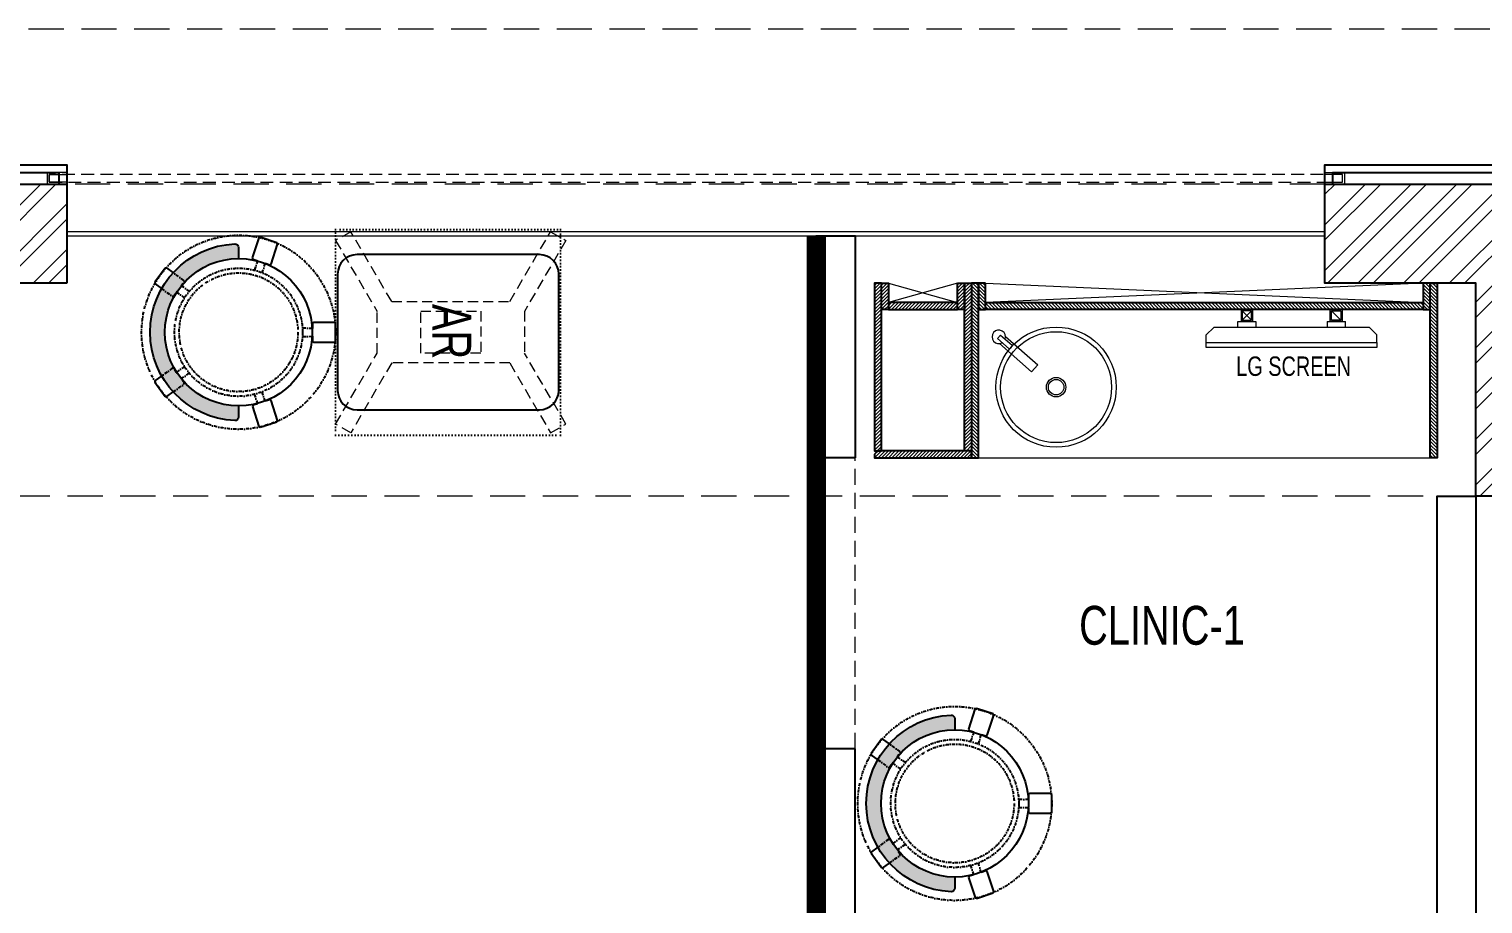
# Model space of a CAD drawing. Header units: feet. Extents: x 4081045 to 4105960, y -5462154 to -5452244.
# Drawn here: x 4097703 to 4101450, y -5456650 to -5454395 of the extents above; entities that cross this region are included whole.
import ezdxf

# ---------------------------------------------------------------- set-up
doc = ezdxf.new("R2010")
doc.units = ezdxf.units.FT
doc.header["$LTSCALE"] = 33
doc.header["$MEASUREMENT"] = 0
for name, pattern in [('a_p6_plan_L18$0$HIDDEN', [0.375, 0.25, -0.125]), ('ACAD_ISO03W100', [30, 12, -18]), ('DASHDOT2', [0.5, 0.25, -0.125, 0, -0.125]), ('DOT', [0.25, 0, -0.25]), ('HIDDEN2', [4.7624999999999975, 3.174999999999998, -1.587499999999999]), ('HIDDENX2', [0.75, 0.5, -0.25])]:
    doc.linetypes.add(name, pattern=pattern)
for name, color, linetype, lineweight in [('A-Glazing', 4, 'Continuous', 20), ('A-shutter', 8, 'Continuous', 18), ('A-WALL HATCH', 251, 'Continuous', 0), ('beam', 90, 'Continuous', 9), ('Floor-Unit', 1, 'Continuous', 13), ('HATCH', 9, 'Continuous', 9), ('LENS-CURTAIN', 5, 'a_p6_plan_L18$0$HIDDEN', 9), ('LENS-FURNITURE', 13, 'Continuous', 9), ('LENS-PARTITION', 21, 'Continuous', 25), ('LENS-TEXT', 31, 'Continuous', 5), ('LENS_DIMENSION', 193, 'Continuous', 0), ('LENS_TEXT', 31, 'Continuous', 5), ('LK-FF&E FLOOR', 1, 'Continuous', 9), ('LK-FF&E WALL', 1, 'Continuous', 9), ('LK-FLUTTED FINISH', 20, 'Continuous', 30), ('LK-IT', 3, 'Continuous', 18), ('LN-ELEVATION-1', 81, 'Continuous', 25), ('LN-ELEVATION-2', 103, 'Continuous', 20), ('LN-ELEVATION-3', 125, 'Continuous', 18), ('LN-ELEVATION-4', 145, 'Continuous', 13), ('LN-HATCH', 251, 'Continuous', 0), ('rolling shutter', 1, 'Continuous', 5), ('TV', 92, 'Continuous', 18)]:
    doc.layers.add(name, color=color, linetype=linetype, lineweight=lineweight)
doc.layers.add('A-WALL', color=1, linetype='Continuous')
doc.layers.add('EL4', color=73, linetype='Continuous')
doc.styles.add('LK TXT', font='GILC____.TTF', dxfattribs={"height": 100})
doc.styles.get("Standard").update_dxf_attribs({"font": 'GILC____.TTF'})
pattern_1 = [(44.99999999999998, (35858.5, -100655.3575484328), (-4.419417382415918, 4.419417382415923), [])]

# ---------------------------------------------------------------- blocks, each defined once
blk = doc.blocks.new('*U52')
at = {"layer": 'A-shutter', "color": 5, "ltscale": 10}
for points in [[(41040144.3978696, -1561539.224195756), (41040144.39786968, -1561544.224195756), (41040099.39786967, -1561544.224196196), (41040099.39786986, -1561564.224196195), (41040144.39786986, -1561564.224195763), (41040144.39786991, -1561569.224195756), (41040094.39786991, -1561569.22419624), (41040094.39786961, -1561539.22419624)], [(41043387.3978696, -1561539.224195756), (41043387.39786956, -1561544.224195756), (41043432.39786955, -1561544.224196196), (41043432.39786937, -1561564.224196195), (41043387.39786936, -1561564.224195763), (41043387.39786931, -1561569.224195756), (41043437.39786932, -1561569.22419624), (41043437.39786961, -1561539.22419624)]]:
    blk.add_lwpolyline(points, close=True, dxfattribs=at)
at = {"layer": 'A-shutter', "color": 5, "linetype": 'HIDDENX2', "ltscale": 2}
blk.add_lwpolyline([(41040099.39786948, -1561544.224196389), (41040099.39786967, -1561564.224196389), (41043432.39786955, -1561564.224191636), (41043432.39786937, -1561544.224191635)], close=True, dxfattribs=at)
blk = doc.blocks.new('A$Ca052e964')
at = {"layer": 'A-WALL HATCH'}
h = blk.add_hatch(dxfattribs=at)
h.set_pattern_fill('ANSI32', color=256, scale=222)
h.set_pattern_definition([(45, (-3491259.28105531, 5460705.522201884), (-58.86663953378008, 58.86663953378008), []), (45, (-3491220.03662902, 5460705.522201884), (-58.86663953378008, 58.86663953378008), [])])
h.paths.add_polyline_path([(-150, 4734), (-150, 4414.38029384613), (0, 4414.38029384613), (0, 5102), (-3731, 5102), (-3731, 5378.999999046325), (-4917, 5378.999999046325), (-4917, 5124), (-4528, 5124), (-4528, 4575), (-3731, 4575), (-3731, 4952), (-409, 4952), (-409, 4734)])
h.paths.add_polyline_path([(0, 797.1511573791503), (0, 4414.38029384613), (-150, 4414.38029384613), (-150, 797.1511573791503)])
h.paths.add_polyline_path([(0, 0), (0, 797.1511573791503), (-150, 797.1511573791503), (-150, 150), (-5503.143982887269, 150), (-5503.143982887269, 0)])
h.paths.add_polyline_path([(-5503.143982887269, 0), (-5503.143982887269, 150), (-10984.79248952865, 150), (-10984.79248952865, 0)])
h.paths.add_polyline_path([(-10984.79248952865, 0), (-10984.79248952865, 150), (-20135.00000047684, 150), (-20162.98087978363, 108.5624523162842), (-20236.2881360054, 0)])
h.paths.add_polyline_path([(-15761, 4575), (-15761, 5124), (-15378, 5124), (-15378, 5378.999999046325), (-16604.09559297561, 5378.999999046325), (-17147, 4575)])
h.paths.add_polyline_path([(-11495, 5124), (-11495, 5378.999999046325), (-12150, 5378.999999046325), (-12150, 5124)])
h.paths.add_polyline_path([(-8160, 5124), (-8160, 5378.999999046325), (-8210, 5378.999999046325), (-8806, 5378.999999046325), (-8806, 5124)])
at = {"layer": 'A-WALL'}
blk.add_lwpolyline([(-20135.00000047684, 150), (-150, 150), (-150, 4734), (-409, 4734), (-409, 4952), (-3731, 4952), (-3731, 4575), (-4528, 4575), (-4528, 5124), (-4917, 5124), (-4917, 5378.999999046325), (-3731, 5378.999999046325), (-3731, 5102), (0, 5102), (0, 0), (-20236.2881360054, 0)], dxfattribs=at)
blk.add_lwpolyline([(-8160, 5124), (-8806, 5124), (-8806, 5378.999999046325), (-8160, 5378.999999046325)], close=True, dxfattribs=at)
at = {"layer": 'beam', "linetype": 'a_p6_plan_L18$0$HIDDEN', "lineweight": 5, "ltscale": 11}
for p, q in [((0, 5779), (-15429.01756715774, 5779)), ((-4917, 5378.999999046325), (-8160, 5378.999999046325)), ((-4528, 4575), (-15761, 4575))]:
    blk.add_line(p, q, dxfattribs=at)
at = {"layer": 'EL4'}
for points in [[(-8806, 5378.999999046325), (-8806, 5429), (-8160, 5429), (-8160, 5378.999999046325)], [(-8786, 5378.999999046325), (-8786, 5409), (-8180, 5409), (-8180, 5378.999999046325)], [(-4917, 5378.999999046325), (-4917, 5429), (-3731, 5429), (-3731, 5378.999999046325)], [(-4897, 5378.999999046325), (-4897, 5409), (-3751, 5409), (-3751, 5378.999999046325)]]:
    blk.add_lwpolyline(points, dxfattribs=at)
at = {"layer": 'rolling shutter', "color": 2, "rotation": 180}
blk.add_blockref('*U52', (41035227.39786961, -1556160.224186027), dxfattribs=at)
blk = doc.blocks.new('rtf')
at = {"color": 0, "linetype": 'ByBlock', "lineweight": -2}
for p, q in [((16412.5253540573, -172798.8148984113), (16452.40026456733, -172798.8148984113)), ((16412.5253540573, -172810.8148984113), (16412.5253540573, -172798.8148984113)), ((16412.5253540573, -172810.8148984113), (16452.40026456733, -172810.8148984113)), ((16425.26329468148, -172793.1007600746), (16535.26329468148, -172793.1007600746)), ((16535.26329468148, -172793.1007600746), (16535.26329468148, -172817.1007600746)), ((16425.26329468148, -172817.1007600746), (16535.26329468148, -172817.1007600746))]:
    blk.add_line(p, q, dxfattribs=at)
for centre, radius, start, end in [((16412.5253540573, -172805.1007600746), 17.5, 21.05058810897431, 340.9421780194656), ((16444.53660690578, -172804.8148984114), 9.891264419597851, 322.656233941354, 37.34376605891414)]:
    blk.add_arc(centre, radius, start, end, dxfattribs=at)
blk = doc.blocks.new('dsg')
at = {"color": 0, "linetype": 'ByBlock', "lineweight": -2}
for radius in [155, 143, 25, 20]:
    blk.add_circle((11491.5035008227, -171102.5847399924), radius, dxfattribs=at)
blk.add_blockref('rtf', (-5117.472106590168, 1702.9323767405), dxfattribs=at)
blk = doc.blocks.new('CLINIC - CABINET SINK')
at = {"layer": 'LN-HATCH', "ltscale": 0.5}
h = blk.add_hatch(dxfattribs=at)
h.set_pattern_fill('ANSI31', color=256, scale=2)
h.set_pattern_definition([(45, (4052861.500382861, 1708016.355767586), (-4.490128060534575, 4.490128060534575), [])])
h.paths.add_polyline_path([(-563.359543572413, 156.9999999999999), (564.640456427587, 156.9999999999999), (564.640456427587, 174.9999999999999), (-563.359543572413, 174.9999999999999)])
h.paths.add_polyline_path([(582.6404564275867, 225), (600.6404564275867, 225), (600.6404564275867, -225), (582.6404564275867, -225)])
h.paths.add_polyline_path([(564.640456427587, 225), (582.6404564275867, 225), (582.6404564275867, 156.9999999999999), (564.640456427587, 156.9999999999999)])
h.paths.add_polyline_path([(-581.359543572413, 225), (-599.359543572413, 225), (-599.359543572413, -225), (-581.359543572413, -225)])
h.paths.add_polyline_path([(-581.359543572413, 225), (-563.359543572413, 225), (-563.359543572413, 156.9999999999999), (-581.359543572413, 156.9999999999999)])
at = {"layer": 'LN-ELEVATION-1', "ltscale": 0.5}
for points in [[(-581.359543572413, 225), (-599.359543572413, 225), (-599.359543572413, -225), (-581.359543572413, -225)], [(-581.359543572413, 225), (-563.359543572413, 225), (-563.359543572413, 156.9999999999999), (-581.359543572413, 156.9999999999999)], [(564.640456427587, 225), (582.6404564275867, 225), (582.6404564275867, 156.9999999999999), (564.640456427587, 156.9999999999999)], [(582.6404564275867, 225), (600.6404564275867, 225), (600.6404564275867, -225), (582.6404564275867, -225)], [(-563.359543572413, 156.9999999999999), (564.640456427587, 156.9999999999999), (564.640456427587, 174.9999999999999), (-563.359543572413, 174.9999999999999)]]:
    blk.add_lwpolyline(points, close=True, dxfattribs=at)
at = {"layer": 'LN-ELEVATION-2', "ltscale": 0.5}
blk.add_line((582.6404564275867, -225), (-581.359543572413, -225), dxfattribs=at)
at = {"layer": 'LN-HATCH', "ltscale": 0.5}
for p, q in [((564.640456427587, 225), (-563.359543572413, 174.9999999999999)), ((-563.359543572413, 225), (564.640456427587, 174.9999999999999))]:
    blk.add_line(p, q, dxfattribs=at)
at = {"layer": 'LN-ELEVATION-3', "xscale": -1, "rotation": 41.1558274151866}
blk.add_blockref('dsg', (-103569.3304926871, 136346.6509754679), dxfattribs=at)
blk = doc.blocks.new('CLINIC SCREEN')
at = {"layer": 'TV'}
for p, q in [((-103.1090284836336, 42.85441964946222), (-127.4114311772946, 18.55201695591665)), ((-127.4114311772946, 42.85441964946222), (-103.1090284836336, 18.55201695591665)), ((102.7052824410566, 42.85441964946222), (127.007685134602, 18.55201695591665))]:
    blk.add_line(p, q, dxfattribs=at)
at = {"layer": 'TV', "ltscale": 12}
for p, q in [((-220.0000000000082, -19.41163062257681), (-200.5883693773149, 0)), ((200.5883693773149, 0), (-200.5883693773149, 0)), ((-138.5315413423604, 0), (-138.5315413423604, 15.514207008644)), ((-138.5315413423604, 15.514207008644), (-91.98892031613741, 15.514207008644)), ((-91.98892031613741, 15.514207008644), (-91.98892031613741, 0)), ((91.98892031610741, 15.514207008644), (91.98892031610741, 0)), ((91.98892031610741, 15.514207008644), (138.5315413423595, 15.514207008644)), ((138.5315413423595, 0), (138.5315413423595, 15.514207008644)), ((219.9999999999918, -19.41163062257681), (200.5883693773149, 0)), ((-220.0000000000082, -38.82326124538668), (-220.0000000000082, -19.41163062257681)), ((219.9999999999918, -38.82326124538668), (219.9999999999918, -19.41163062257681))]:
    blk.add_line(p, q, dxfattribs=at)
at = {"layer": 'TV'}
for points in [[(-130.4492315140169, 15.51421661919448), (-100.0712281470269, 15.51421661919448), (-100.0712281470269, 45.89221998606814), (-130.4492315140169, 45.89221998606814)], [(-127.4114311772946, 18.55201695591665), (-103.1090284836336, 18.55201695591665), (-103.1090284836336, 42.85441964946222), (-127.4114311772946, 42.85441964946222)], [(130.0454854713243, 15.51421661919448), (99.66748210433435, 15.51421661919448), (99.66748210433435, 45.89221998606814), (130.0454854713243, 45.89221998606814)], [(127.007685134602, 18.55201695591665), (102.7052824410566, 18.55201695591665), (102.7052824410566, 42.85441964946222), (127.007685134602, 42.85441964946222)]]:
    blk.add_lwpolyline(points, close=True, dxfattribs=at)
at = {"layer": 'TV', "ltscale": 12}
blk.add_lwpolyline([(-220.0000000000082, -51.71278328332107), (-220.0000000000082, -38.82326124538668), (219.9999999999918, -38.82326124538668), (219.9999999999918, -51.71278328332107)], close=True, dxfattribs=at)
at = {"layer": 'Floor-Unit', "color": 0, "ltscale": 2, "insert": (5.199680584678389, -100.4085774972336), "char_height": 50, "attachment_point": 5}
blk.add_mtext_dynamic_manual_height_columns('LG SCREEN', width=466.4796511627907, gutter_width=12.5, heights=[0], dxfattribs=at)
blk = doc.blocks.new('CLINIC - MOP CLOSET')
at = {"layer": 'LN-HATCH', "ltscale": 0.5}
h = blk.add_hatch(dxfattribs=at)
h.set_pattern_fill('ANSI31', color=256, scale=50, angle=360)
h.set_pattern_definition(pattern_1)
h.paths.add_polyline_path([(-106.3595435724128, 216), (-124.3595435724128, 216), (-124.3595435724128, -216), (-106.3595435724128, -216)])
h = blk.add_hatch(dxfattribs=at)
h.set_pattern_fill('ANSI31', color=256, scale=50, angle=360)
h.set_pattern_definition(pattern_1)
h.paths.add_polyline_path([(-106.3595435724128, 216), (-88.35954357241282, 216), (-88.35954357241282, 148), (-106.3595435724128, 148)])
h = blk.add_hatch(dxfattribs=at)
h.set_pattern_fill('ANSI31', color=256, scale=50, angle=360)
h.set_pattern_definition(pattern_1)
h.paths.add_polyline_path([(89.64045642758717, 216), (107.6404564275872, 216), (107.6404564275872, 148), (89.64045642758717, 148)])
h = blk.add_hatch(dxfattribs=at)
h.set_pattern_fill('ANSI31', color=256, scale=50, angle=360)
h.set_pattern_definition(pattern_1)
h.paths.add_polyline_path([(107.6404564275872, 216), (125.6404564275872, 216), (125.6404564275872, -216), (107.6404564275872, -216)])
h = blk.add_hatch(dxfattribs=at)
h.set_pattern_fill('ANSI31', color=256, scale=50, angle=360)
h.set_pattern_definition(pattern_1)
h.paths.add_polyline_path([(-88.35954357241282, 148), (89.64045642758717, 148), (89.64045642758717, 166), (-88.35954357241282, 166)])
h = blk.add_hatch(dxfattribs=at)
h.set_pattern_fill('ANSI31', color=256, scale=50, angle=360)
h.set_pattern_definition([(44.99999999999998, (35894.5, -101037.3575484328), (-4.419417382415918, 4.419417382415923), [])])
h.paths.add_polyline_path([(-115.3595435724055, -216), (-124.3595435724128, -225), (-124.3595435724128, -234), (125.6404564275872, -234), (125.6404564275872, -216)])
at = {"layer": 'LN-ELEVATION-1', "ltscale": 0.5}
for points in [[(-106.3595435724128, 216), (-124.3595435724128, 216), (-124.3595435724128, -216), (-106.3595435724128, -216)], [(-106.3595435724128, 216), (-88.35954357241282, 216), (-88.35954357241282, 148), (-106.3595435724128, 148)], [(89.64045642758717, 216), (107.6404564275872, 216), (107.6404564275872, 148), (89.64045642758717, 148)], [(107.6404564275872, 216), (125.6404564275872, 216), (125.6404564275872, -216), (107.6404564275872, -216)], [(-88.35954357241282, 148), (89.64045642758717, 148), (89.64045642758717, 166), (-88.35954357241282, 166)], [(-124.3595435724128, -225), (-124.3595435724128, -234), (125.6404564275872, -234), (125.6404564275872, -216), (-115.3595435724128, -216)]]:
    blk.add_lwpolyline(points, close=True, dxfattribs=at)
at = {"layer": 'LN-HATCH', "ltscale": 0.5}
for p, q in [((89.64045642758717, 216), (-88.35954357241282, 166)), ((-88.35954357241282, 216), (89.64045642758717, 166))]:
    blk.add_line(p, q, dxfattribs=at)
blk = doc.blocks.new('DR STOOL')
at = {"layer": 'HATCH'}
h = blk.add_hatch(dxfattribs=at)
h.set_pattern_fill('ANSI36', color=250, angle=-90.00000000000001)
h.set_pattern_definition([(315, (-227.8099174643867, 917.3997257252777), (6.173926083235043, -1.683798022700468), [7.9375, -1.587499999999999, 0, -1.587499999999999])])
edge = h.paths.add_edge_path()
edge.add_line((-190.0000000041909, 4.511094e-10), (-218.6899174675346, 4.511094e-10))
edge.add_arc((-218.6899174670689, 9.120000000388245), 9.119999999940092, 177.6119845363388, 269.9999999996136, ccw=False)
edge.add_arc((-1.8626451e-09, 3.565219e-10), 228.000000002257, 2.3880154632688004, 177.6119845367313, ccw=False)
edge.add_arc((218.6899174633436, 9.120000000497384), 9.120000000051716, -90.00000000034493, 2.3880154629299, ccw=False)
edge.add_line((218.6899174633436, 4.511094e-10), (190, 4.511094e-10))
edge.add_arc((-1.8626451e-09, 4.511094e-10), 190.000000001979, -1.27e-14, 180)
at = {"layer": 'LN-ELEVATION-1', "color": 1, "ltscale": 100}
for p, q in [((-165.2704676063731, 189.0243927398114), (-165.9069543029182, 185.0820035930228)), ((-128.6221585394814, 215.4841044476634), (-165.2704676063731, 189.0243927398114)), ((-124.7228340068832, 214.8545704018979), (-128.6221585394814, 215.4841044476634)), ((-112.6981821293011, 198.1996966340157), (-124.7228340068832, 214.8545704018979)), ((124.7553772013634, 214.9803744515593), (112.5488144652918, 198.2845540212292)), ((128.7014972954057, 215.5933048763618), (124.7553772013634, 214.9803744515593)), ((128.7014972954057, 215.5933048763618), (124.7553772013634, 214.9803744515593)), ((165.1911288509145, 188.915192311113), (128.7014972954057, 215.5933048763618)), ((165.1911288509145, 188.915192311113), (128.7014972954057, 215.5933048763618)), ((165.7973639420234, 185.0121775862135), (165.1911288509145, 188.915192311113)), ((165.7973639420234, 185.0121775862135), (165.1911288509145, 188.915192311113)), ((-165.9069543029182, 185.0820035930228), (-153.8003208162263, 168.3135803133482)), ((153.6734594982117, 168.4294150282658), (165.7973639420234, 185.0121775862135)), ((-191.2928382232785, -35.45407700946089), (-242.9550312487409, -52.24013893969095)), ((-187.9259491492994, -37.1695928365807), (-191.2928382232785, -35.45407700946089)), ((-184.1424400564283, -48.81403796559607), (-187.9259491492994, -37.1695928365807)), ((188.0651108901948, -36.96233201187715), (184.0504167033359, -49.19388854173303)), ((191.3981811110861, -35.27656588272658), (188.0651108901948, -36.96233201187715)), ((243.0100176925771, -52.21682526778022), (191.3981811110861, -35.27656588272658)), ((-242.9550312487409, -52.24013893969095), (-244.7482102331705, -55.75945052818861)), ((-244.7482102331705, -55.75945052818861), (-230.7800458371639, -98.74904560100549)), ((-173.8639617776498, -80.4479453730819), (-177.8421125086024, -68.2044548037811)), ((177.6922140880488, -68.56540505095472), (173.8739495249465, -80.1985000452405)), ((230.715890809428, -98.7280946081737), (244.8123673382215, -55.78040257930116)), ((244.8123673382215, -55.78040257930116), (243.0100176925771, -52.21682526778022)), ((-230.7800458371639, -98.74904560100549), (-227.2218665438704, -100.5620286722478)), ((-227.2218665438704, -100.5620286722478), (-175.5596735184081, -83.7759667420105)), ((-175.5596735184081, -83.7759667420105), (-173.8639617776498, -80.4479453730819)), ((173.8739495249465, -80.1985000452405), (175.5794035866856, -83.5704969359358)), ((175.5794035866856, -83.5704969359358), (227.1912401677109, -100.5107563209894)), ((227.1912401677109, -100.5107563209894), (230.715890809428, -98.7280946081737)), ((-22.72193054761737, -190.2142363802995), (-25.39390889601782, -192.886214728569)), ((-25.39390889601782, -192.886214728569), (-25.39390889601782, -247.2070584567482)), ((-10.47823652112856, -190.2142363802995), (-22.72193054761737, -190.2142363802995)), ((22.78362171910703, -190.2142363802995), (9.910054048988968, -190.2142363802995)), ((25.42475448176265, -192.8553691428751), (22.78362171910703, -190.2142363802995)), ((25.42475448176265, -247.1762128710543), (25.42475448176265, -192.8553691428751)), ((-25.39390889601782, -247.2070584567482), (-22.60096735274419, -250)), ((-22.60096735274419, -250), (22.60096735274419, -250)), ((22.60096735274419, -250), (25.42475448176265, -247.1762128710543))]:
    blk.add_line(p, q, dxfattribs=at)
at = {"layer": 'LN-ELEVATION-1', "linetype": 'DASHDOT2'}
for p, q in [((-92.92521573789418, 170.8129362839827), (-112.6981821293011, 198.1996966340157)), ((112.5488144652918, 198.2845540212292), (92.69529851106927, 171.1294289919315)), ((-153.8003208162263, 168.3135803133482), (-134.1093360339291, 141.0403694751003)), ((-103.4542870586738, 159.9154408004979), (-93.52748446213081, 167.0824927485227)), ((-88.15393704269081, 139.4771787207864), (-103.4542870586738, 159.9154408004979)), ((-93.52748446213081, 167.0824927485227), (-92.92521573789418, 170.8129362839827)), ((103.6608748426661, 159.8406005539291), (88.19885099539533, 139.4487815762331)), ((92.69529851106927, 171.1294289919315), (93.26858203159645, 167.4385604566923)), ((93.26858203159645, 167.4385604566923), (103.6608748426661, 159.8406005539291)), ((133.7372852512635, 141.1612321265929), (153.6734594982117, 168.4294150282658)), ((-134.1093360339291, 141.0403694751003), (-130.4219571123831, 140.4450534014686)), ((-130.4219571123831, 140.4450534014686), (-119.9844727469608, 147.9808124662595)), ((-119.9844727469608, 147.9808124662595), (-105.3687285655178, 126.9741353208374)), ((105.4096150295809, 126.94019481352), (120.1194891873747, 147.8074627162714)), ((120.1194891873747, 147.8074627162714), (130.0033113472163, 140.5812532722048)), ((130.0033113472163, 140.5812532722048), (133.7372852512635, 141.1612321265929)), ((-159.954806596972, -40.49024384317454), (-184.1424400564283, -48.81403796559607)), ((-177.8421125086024, -68.2044548037811), (-153.4148110738024, -60.73628028803068)), ((153.3006618716754, -61.02382378749462), (177.6922140880488, -68.56540505095472)), ((184.0504167033359, -49.19388854173303), (159.8786162491887, -40.79004861696012)), ((-10.92024635523557, -164.6382343793375), (-10.47823652112856, -190.2142363802995)), ((9.910054048988968, -190.2142363802995), (10.35584833659231, -164.674698740353))]:
    blk.add_line(p, q, dxfattribs=at)
at = {"layer": 'LN-ELEVATION-1', "color": 1, "ltscale": 100}
blk.add_lwpolyline([(-190.0000000023283, 0), (-218.6899174656719, 0, -0.4264743413925903), (-227.8019973598421, 9.5, -0.959166304662544), (227.8019973593764, 9.5, -0.4264743413925903), (218.6899174647406, 0), (190.0000000013969, 0)], format="xyb", dxfattribs=at)
at = {"layer": 'LN-ELEVATION-1', "linetype": 'DASHDOT2'}
for radius in [250, 165, 153]:
    blk.add_circle((0, 0), radius, dxfattribs=at)
at = {"layer": 'LN-ELEVATION-1', "color": 1, "ltscale": 100}
blk.add_circle((0, 0), 190, dxfattribs=at)
blk = doc.blocks.new('AR')
at = {"layer": 'LN-ELEVATION-2', "linetype": 'DOT', "lineweight": 25}
blk.add_lwpolyline([(0, 13.41378593863919), (530, 13.41378593863919), (530, 593.4137859386392), (0, 593.4137859386392)], close=True, dxfattribs=at)
at = {"layer": 'LN-ELEVATION-2', "lineweight": 25}
blk.add_lwpolyline([(465, 68.22063546301797), (465, 538.2206354630179, 0.4142135623730951), (415, 588.2206354630177), (115, 588.2206354630177, 0.4142135623730951), (65, 538.2206354630179), (65, 68.22063546301797, 0.4142135623730951), (115, 18.22063546301797), (415, 18.22063546301797, 0.4142135623730951)], format="xyb", close=True, dxfattribs=at)
at = {"layer": 'LN-ELEVATION-4', "linetype": 'HIDDEN2', "ltscale": 0.25}
for points in [[(185.8456009030342, 448.8780772723258), (5.888936847448348, 554.0078910568263), (28.48512306064368, 593.350836840691), (211.0874861851335, 486.6754184374586)], [(344.154399111867, 448.8780772762837), (524.1110631600021, 554.0078910947777), (501.5148769393563, 593.3508368753828), (318.9125138223171, 486.6754184374586)], [(211.0874861851335, 486.6754184376913), (318.9125138223171, 486.6754184376913)], [(185.8456009030342, 144.472759603057), (185.8456009030342, 448.8780772723258)], [(344.154399111867, 448.8780772762837), (344.154399111867, 144.4727595990989)], [(185.8456009030342, 144.472759603057), (5.888936847448348, 39.34294581855647), (28.48512306064368, 3.46917659e-08), (211.0874861851335, 106.6754184379242)], [(344.154399111867, 144.4727595990989), (524.1110631600021, 39.34294578060508), (501.5148769393563, 0), (318.9125138223171, 106.6754184379242)], [(318.9125138223171, 106.6754184376914), (211.0874861851335, 106.6754184376914)]]:
    blk.add_lwpolyline(points, dxfattribs=at)
blk.add_lwpolyline([(210.8456009030342, 373.9866790841333), (319.154399111867, 373.9866790841333), (319.154399111867, 219.3641577917151), (210.8456009030342, 219.3641577917151)], close=True, dxfattribs=at)

msp = doc.modelspace()

# ---------------------------------------------------------------- linework, layer by layer
at = {"layer": 'A-Glazing'}
msp.add_lwpolyline([(4097799.881579666, -5454917.43723627), (4097799.881579666, -5454927.437236269), (4101042.881579665, -5454927.437236269), (4101042.881579665, -5454917.43723627)], close=True, dxfattribs=at)
at = {"layer": 'LENS-CURTAIN', "ltscale": 5}
msp.add_lwpolyline([(4099731.881579664, -5455499.937235786), (4099731.881579664, -5456249.937235785), (4099831.881579664, -5456249.937235785), (4099831.881579664, -5455499.937235786)], close=True, dxfattribs=at)
at = {"layer": 'LENS-PARTITION'}
for points in [[(4099831.881579666, -5455499.937235786), (4099731.881579666, -5455499.937235786), (4099731.881579666, -5454927.437236269), (4099831.881579666, -5454927.437236269)], [(4101431.881579665, -5457449.937235793), (4101331.881579666, -5457449.937235793), (4101331.881579666, -5455598.937235793), (4101431.881579665, -5455598.937235793)], [(4099831.881579666, -5456249.937235785), (4099731.881579666, -5456249.937235785), (4099731.881579666, -5457549.937235793), (4099831.881579666, -5457549.937235793)]]:
    msp.add_lwpolyline(points, close=True, dxfattribs=at)
at = {"layer": 'LK-FLUTTED FINISH', "linetype": 'ACAD_ISO03W100', "ltscale": 0.05, "const_width": 50}
msp.add_lwpolyline([(4099731.881579666, -5454927.437236269), (4099731.881579666, -5460023.937235793)], dxfattribs=at)

# ---------------------------------------------------------------- block references
at = {"layer": 'LENS-FURNITURE', "rotation": 89.99999999999999}
msp.add_blockref('DR STOOL', (4100088.607491281, -5456390.797789696), dxfattribs=at)
at = {"layer": 'LENS_DIMENSION'}
msp.add_blockref('A$Ca052e964', (4105959.881579665, -5460173.937235793), dxfattribs=at)
at = {"layer": 'LK-FF&E FLOOR', "rotation": 89.99999999999999}
for name, p in [('AR', (4099086.285896763, -5455441.385716301)), ('DR STOOL', (4098242.872110825, -5455176.385716302))]:
    msp.add_blockref(name, p, dxfattribs=at)
at = {"layer": 'LK-FF&E WALL'}
msp.add_blockref('CLINIC - MOP CLOSET', (4100006.241123237, -5455265.937235793), dxfattribs=at)
at = {"layer": 'LK-FF&E WALL', "xscale": -1}
msp.add_blockref('CLINIC - CABINET SINK', (4100732.522036093, -5455274.937235794), dxfattribs=at)
at = {"layer": 'LK-IT'}
msp.add_blockref('CLINIC SCREEN', (4100956.881579664, -5455163.829455768), dxfattribs=at)

# ---------------------------------------------------------------- texts
at = {"layer": 'LENS-TEXT', "color": 0, "linetype": 'Continuous', "ltscale": 3, "insert": (4098792.356554883, -5455174.728679395), "char_height": 100, "attachment_point": 5, "rotation": 270, "style": 'LK TXT'}
msp.add_mtext_dynamic_manual_height_columns('AR', width=237.4408088319178, gutter_width=12.5, heights=[0], dxfattribs=at)
at = {"layer": 'LENS_TEXT', "linetype": 'Continuous', "ltscale": 3, "insert": (4100622.695785962, -5455932.414147979), "char_height": 100, "attachment_point": 5}
msp.add_mtext_dynamic_manual_height_columns('CLINIC-1', width=930.4951690917121, gutter_width=0.9999999999999992, heights=[0], dxfattribs=at)

doc.saveas('drawing.dxf')
